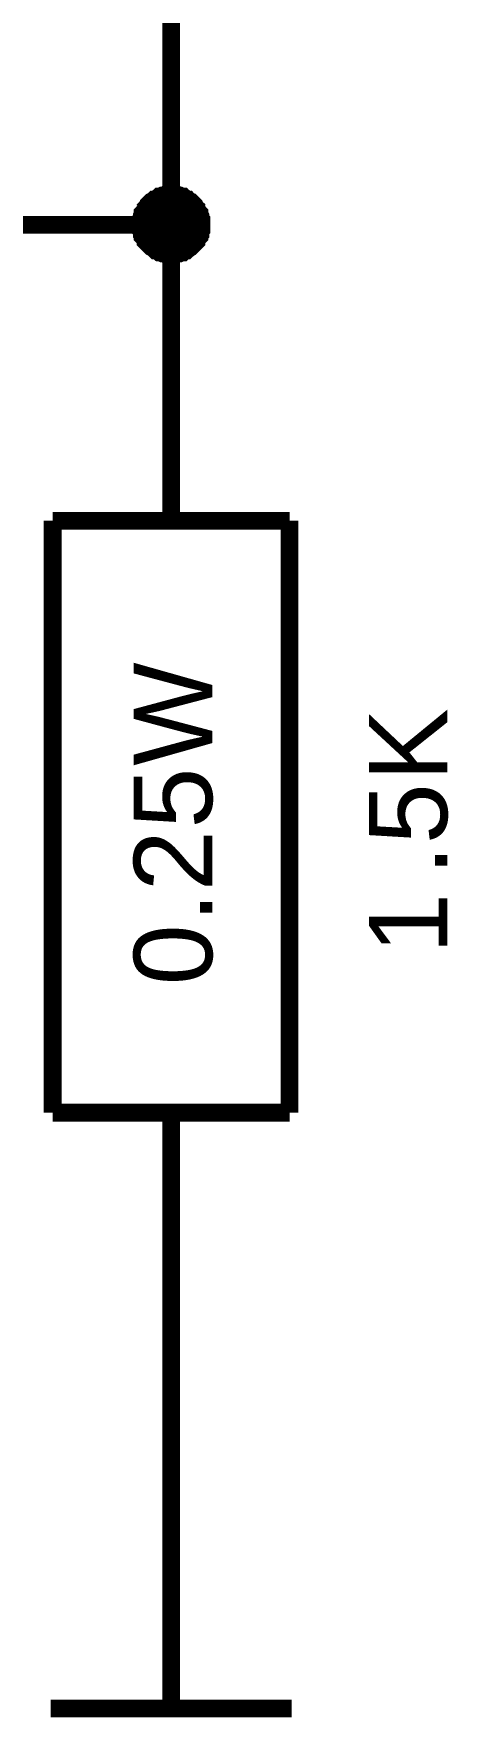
# Model space of a CAD drawing. Header units: millimetres. Extents: x -2024 to 917, y -725 to 13.
# Drawn here: x -1918.74 to -1911.73, y -636.89 to -608.44 of the extents above; entities that cross this region are included whole.
import ezdxf

# ---------------------------------------------------------------- set-up
doc = ezdxf.new("R2010")
doc.units = ezdxf.units.MM
doc.styles.get("Standard").update_dxf_attribs({"font": 'arial.ttf'})

msp = doc.modelspace()

# ---------------------------------------------------------------- linework, layer by layer
at = {"color": 7}
for points, const_width in [([(-1916.416, -611.675), (-1923.913, -611.675), (-1923.913, -569.168)], 0.3), ([(-1916.416, -606.674), (-1916.416, -609.174)], 0.3), ([(-1916.416, -614.175), (-1916.416, -611.675), (-1916.416, -609.174)], 0.3), ([(-1916.929, -611.675), (-1916.929, -611.641), (-1916.929, -611.625), (-1916.929, -611.592), (-1916.912, -611.575), (-1916.912, -611.542), (-1916.912, -611.526), (-1916.896, -611.492), (-1916.896, -611.476), (-1916.879, -611.459), (-1916.863, -611.426), (-1916.846, -611.41), (-1916.846, -611.393), (-1916.829, -611.377), (-1916.813, -611.343), (-1916.796, -611.327), (-1916.78, -611.31), (-1916.763, -611.294), (-1916.747, -611.277), (-1916.714, -611.261), (-1916.697, -611.244), (-1916.681, -611.244), (-1916.664, -611.227), (-1916.631, -611.211), (-1916.614, -611.194), (-1916.598, -611.194), (-1916.565, -611.178), (-1916.548, -611.178), (-1916.515, -611.178), (-1916.498, -611.161), (-1916.465, -611.161), (-1916.449, -611.161), (-1916.416, -611.161)], 0.3), ([(-1916.929, -611.675), (-1916.929, -611.641), (-1916.929, -611.625), (-1916.929, -611.592), (-1916.912, -611.575), (-1916.912, -611.542), (-1916.912, -611.526), (-1916.896, -611.492), (-1916.896, -611.476), (-1916.879, -611.459), (-1916.863, -611.426), (-1916.846, -611.41), (-1916.846, -611.393), (-1916.829, -611.377), (-1916.813, -611.343), (-1916.796, -611.327), (-1916.78, -611.31), (-1916.763, -611.294), (-1916.747, -611.277), (-1916.714, -611.261), (-1916.697, -611.244), (-1916.681, -611.244), (-1916.664, -611.227), (-1916.631, -611.211), (-1916.614, -611.194), (-1916.598, -611.194), (-1916.565, -611.178), (-1916.548, -611.178), (-1916.515, -611.178), (-1916.498, -611.161), (-1916.465, -611.161), (-1916.449, -611.161), (-1916.416, -611.161)], 0.3), ([(-1916.929, -611.675), (-1916.929, -611.641), (-1916.929, -611.625), (-1916.929, -611.592), (-1916.912, -611.575), (-1916.912, -611.542), (-1916.912, -611.526), (-1916.896, -611.492), (-1916.896, -611.476), (-1916.879, -611.459), (-1916.863, -611.426), (-1916.846, -611.41), (-1916.846, -611.393), (-1916.829, -611.377), (-1916.813, -611.343), (-1916.796, -611.327), (-1916.78, -611.31), (-1916.763, -611.294), (-1916.747, -611.277), (-1916.714, -611.261), (-1916.697, -611.244), (-1916.681, -611.244), (-1916.664, -611.227), (-1916.631, -611.211), (-1916.614, -611.194), (-1916.598, -611.194), (-1916.565, -611.178), (-1916.548, -611.178), (-1916.515, -611.178), (-1916.498, -611.161), (-1916.465, -611.161), (-1916.449, -611.161), (-1916.416, -611.161)], 0.3), ([(-1916.929, -611.675), (-1916.929, -611.641), (-1916.929, -611.625), (-1916.929, -611.592), (-1916.912, -611.575), (-1916.912, -611.542), (-1916.912, -611.526), (-1916.896, -611.492), (-1916.896, -611.476), (-1916.879, -611.459), (-1916.863, -611.426), (-1916.846, -611.41), (-1916.846, -611.393), (-1916.829, -611.377), (-1916.813, -611.343), (-1916.796, -611.327), (-1916.78, -611.31), (-1916.763, -611.294), (-1916.747, -611.277), (-1916.714, -611.261), (-1916.697, -611.244), (-1916.681, -611.244), (-1916.664, -611.227), (-1916.631, -611.211), (-1916.614, -611.194), (-1916.598, -611.194), (-1916.565, -611.178), (-1916.548, -611.178), (-1916.515, -611.178), (-1916.498, -611.161), (-1916.465, -611.161), (-1916.449, -611.161), (-1916.416, -611.161)], 0.3), ([(-1916.929, -611.675), (-1916.929, -611.641), (-1916.929, -611.625), (-1916.929, -611.592), (-1916.912, -611.575), (-1916.912, -611.542), (-1916.912, -611.526), (-1916.896, -611.492), (-1916.896, -611.476), (-1916.879, -611.459), (-1916.863, -611.426), (-1916.846, -611.41), (-1916.846, -611.393), (-1916.829, -611.377), (-1916.813, -611.343), (-1916.796, -611.327), (-1916.78, -611.31), (-1916.763, -611.294), (-1916.747, -611.277), (-1916.714, -611.261), (-1916.697, -611.244), (-1916.681, -611.244), (-1916.664, -611.227), (-1916.631, -611.211), (-1916.614, -611.194), (-1916.598, -611.194), (-1916.565, -611.178), (-1916.548, -611.178), (-1916.515, -611.178), (-1916.498, -611.161), (-1916.465, -611.161), (-1916.449, -611.161), (-1916.416, -611.161)], 0.0991), ([(-1916.929, -611.675), (-1916.929, -611.641), (-1916.929, -611.625), (-1916.929, -611.592), (-1916.912, -611.575), (-1916.912, -611.542), (-1916.912, -611.526), (-1916.896, -611.492), (-1916.896, -611.476), (-1916.879, -611.459), (-1916.863, -611.426), (-1916.846, -611.41), (-1916.846, -611.393), (-1916.829, -611.377), (-1916.813, -611.343), (-1916.796, -611.327), (-1916.78, -611.31), (-1916.763, -611.294), (-1916.747, -611.277), (-1916.714, -611.261), (-1916.697, -611.244), (-1916.681, -611.244), (-1916.664, -611.227), (-1916.631, -611.211), (-1916.614, -611.194), (-1916.598, -611.194), (-1916.565, -611.178), (-1916.548, -611.178), (-1916.515, -611.178), (-1916.498, -611.161), (-1916.465, -611.161), (-1916.449, -611.161), (-1916.416, -611.161)], 0.0991), ([(-1916.929, -611.675), (-1916.929, -611.641), (-1916.929, -611.625), (-1916.929, -611.592), (-1916.912, -611.575), (-1916.912, -611.542), (-1916.912, -611.526), (-1916.896, -611.492), (-1916.896, -611.476), (-1916.879, -611.459), (-1916.863, -611.426), (-1916.846, -611.41), (-1916.846, -611.393), (-1916.829, -611.377), (-1916.813, -611.343), (-1916.796, -611.327), (-1916.78, -611.31), (-1916.763, -611.294), (-1916.747, -611.277), (-1916.714, -611.261), (-1916.697, -611.244), (-1916.681, -611.244), (-1916.664, -611.227), (-1916.631, -611.211), (-1916.614, -611.194), (-1916.598, -611.194), (-1916.565, -611.178), (-1916.548, -611.178), (-1916.515, -611.178), (-1916.498, -611.161), (-1916.465, -611.161), (-1916.449, -611.161), (-1916.416, -611.161)], 0.0991), ([(-1916.929, -611.675), (-1916.929, -611.641), (-1916.929, -611.625), (-1916.929, -611.592), (-1916.912, -611.575), (-1916.912, -611.542), (-1916.912, -611.526), (-1916.896, -611.492), (-1916.896, -611.476), (-1916.879, -611.459), (-1916.863, -611.426), (-1916.846, -611.41), (-1916.846, -611.393), (-1916.829, -611.377), (-1916.813, -611.343), (-1916.796, -611.327), (-1916.78, -611.31), (-1916.763, -611.294), (-1916.747, -611.277), (-1916.714, -611.261), (-1916.697, -611.244), (-1916.681, -611.244), (-1916.664, -611.227), (-1916.631, -611.211), (-1916.614, -611.194), (-1916.598, -611.194), (-1916.565, -611.178), (-1916.548, -611.178), (-1916.515, -611.178), (-1916.498, -611.161), (-1916.465, -611.161), (-1916.449, -611.161), (-1916.416, -611.161)], 0.0991), ([(-1916.416, -611.161), (-1916.416, -611.161)], 0.3), ([(-1916.416, -611.161), (-1916.383, -611.161), (-1916.366, -611.161), (-1916.333, -611.161), (-1916.316, -611.178), (-1916.283, -611.178), (-1916.267, -611.178), (-1916.234, -611.194), (-1916.217, -611.194), (-1916.201, -611.211), (-1916.167, -611.227), (-1916.151, -611.244), (-1916.134, -611.244), (-1916.118, -611.261), (-1916.085, -611.277), (-1916.068, -611.294), (-1916.052, -611.31), (-1916.035, -611.327), (-1916.018, -611.343), (-1916.002, -611.377), (-1915.985, -611.393), (-1915.985, -611.41), (-1915.969, -611.426), (-1915.952, -611.459), (-1915.936, -611.476), (-1915.936, -611.492), (-1915.919, -611.526), (-1915.919, -611.542), (-1915.919, -611.575), (-1915.903, -611.592), (-1915.903, -611.625), (-1915.903, -611.641), (-1915.903, -611.675)], 0.3), ([(-1916.416, -611.161), (-1916.416, -611.161)], 0.3), ([(-1916.416, -611.161), (-1916.383, -611.161), (-1916.366, -611.161), (-1916.333, -611.161), (-1916.316, -611.178), (-1916.283, -611.178), (-1916.267, -611.178), (-1916.234, -611.194), (-1916.217, -611.194), (-1916.201, -611.211), (-1916.167, -611.227), (-1916.151, -611.244), (-1916.134, -611.244), (-1916.118, -611.261), (-1916.085, -611.277), (-1916.068, -611.294), (-1916.052, -611.31), (-1916.035, -611.327), (-1916.018, -611.343), (-1916.002, -611.377), (-1915.985, -611.393), (-1915.985, -611.41), (-1915.969, -611.426), (-1915.952, -611.459), (-1915.936, -611.476), (-1915.936, -611.492), (-1915.919, -611.526), (-1915.919, -611.542), (-1915.919, -611.575), (-1915.903, -611.592), (-1915.903, -611.625), (-1915.903, -611.641), (-1915.903, -611.675)], 0.3), ([(-1916.416, -611.161), (-1916.416, -611.161)], 0.3), ([(-1916.416, -611.161), (-1916.383, -611.161), (-1916.366, -611.161), (-1916.333, -611.161), (-1916.316, -611.178), (-1916.283, -611.178), (-1916.267, -611.178), (-1916.234, -611.194), (-1916.217, -611.194), (-1916.201, -611.211), (-1916.167, -611.227), (-1916.151, -611.244), (-1916.134, -611.244), (-1916.118, -611.261), (-1916.085, -611.277), (-1916.068, -611.294), (-1916.052, -611.31), (-1916.035, -611.327), (-1916.018, -611.343), (-1916.002, -611.377), (-1915.985, -611.393), (-1915.985, -611.41), (-1915.969, -611.426), (-1915.952, -611.459), (-1915.936, -611.476), (-1915.936, -611.492), (-1915.919, -611.526), (-1915.919, -611.542), (-1915.919, -611.575), (-1915.903, -611.592), (-1915.903, -611.625), (-1915.903, -611.641), (-1915.903, -611.675)], 0.3), ([(-1916.416, -611.161), (-1916.416, -611.161)], 0.3), ([(-1916.416, -611.161), (-1916.383, -611.161), (-1916.366, -611.161), (-1916.333, -611.161), (-1916.316, -611.178), (-1916.283, -611.178), (-1916.267, -611.178), (-1916.234, -611.194), (-1916.217, -611.194), (-1916.201, -611.211), (-1916.167, -611.227), (-1916.151, -611.244), (-1916.134, -611.244), (-1916.118, -611.261), (-1916.085, -611.277), (-1916.068, -611.294), (-1916.052, -611.31), (-1916.035, -611.327), (-1916.018, -611.343), (-1916.002, -611.377), (-1915.985, -611.393), (-1915.985, -611.41), (-1915.969, -611.426), (-1915.952, -611.459), (-1915.936, -611.476), (-1915.936, -611.492), (-1915.919, -611.526), (-1915.919, -611.542), (-1915.919, -611.575), (-1915.903, -611.592), (-1915.903, -611.625), (-1915.903, -611.641), (-1915.903, -611.675)], 0.3), ([(-1916.416, -611.161), (-1916.416, -611.161)], 0.0991), ([(-1916.416, -611.161), (-1916.383, -611.161), (-1916.366, -611.161), (-1916.333, -611.161), (-1916.316, -611.178), (-1916.283, -611.178), (-1916.267, -611.178), (-1916.234, -611.194), (-1916.217, -611.194), (-1916.201, -611.211), (-1916.167, -611.227), (-1916.151, -611.244), (-1916.134, -611.244), (-1916.118, -611.261), (-1916.085, -611.277), (-1916.068, -611.294), (-1916.052, -611.31), (-1916.035, -611.327), (-1916.018, -611.343), (-1916.002, -611.377), (-1915.985, -611.393), (-1915.985, -611.41), (-1915.969, -611.426), (-1915.952, -611.459), (-1915.936, -611.476), (-1915.936, -611.492), (-1915.919, -611.526), (-1915.919, -611.542), (-1915.919, -611.575), (-1915.903, -611.592), (-1915.903, -611.625), (-1915.903, -611.641), (-1915.903, -611.675)], 0.0991), ([(-1916.416, -611.161), (-1916.416, -611.161)], 0.0991), ([(-1916.416, -611.161), (-1916.383, -611.161), (-1916.366, -611.161), (-1916.333, -611.161), (-1916.316, -611.178), (-1916.283, -611.178), (-1916.267, -611.178), (-1916.234, -611.194), (-1916.217, -611.194), (-1916.201, -611.211), (-1916.167, -611.227), (-1916.151, -611.244), (-1916.134, -611.244), (-1916.118, -611.261), (-1916.085, -611.277), (-1916.068, -611.294), (-1916.052, -611.31), (-1916.035, -611.327), (-1916.018, -611.343), (-1916.002, -611.377), (-1915.985, -611.393), (-1915.985, -611.41), (-1915.969, -611.426), (-1915.952, -611.459), (-1915.936, -611.476), (-1915.936, -611.492), (-1915.919, -611.526), (-1915.919, -611.542), (-1915.919, -611.575), (-1915.903, -611.592), (-1915.903, -611.625), (-1915.903, -611.641), (-1915.903, -611.675)], 0.0991), ([(-1916.416, -611.161), (-1916.416, -611.161)], 0.0991), ([(-1916.416, -611.161), (-1916.383, -611.161), (-1916.366, -611.161), (-1916.333, -611.161), (-1916.316, -611.178), (-1916.283, -611.178), (-1916.267, -611.178), (-1916.234, -611.194), (-1916.217, -611.194), (-1916.201, -611.211), (-1916.167, -611.227), (-1916.151, -611.244), (-1916.134, -611.244), (-1916.118, -611.261), (-1916.085, -611.277), (-1916.068, -611.294), (-1916.052, -611.31), (-1916.035, -611.327), (-1916.018, -611.343), (-1916.002, -611.377), (-1915.985, -611.393), (-1915.985, -611.41), (-1915.969, -611.426), (-1915.952, -611.459), (-1915.936, -611.476), (-1915.936, -611.492), (-1915.919, -611.526), (-1915.919, -611.542), (-1915.919, -611.575), (-1915.903, -611.592), (-1915.903, -611.625), (-1915.903, -611.641), (-1915.903, -611.675)], 0.0991), ([(-1916.416, -611.161), (-1916.416, -611.161)], 0.0991), ([(-1916.416, -611.161), (-1916.383, -611.161), (-1916.366, -611.161), (-1916.333, -611.161), (-1916.316, -611.178), (-1916.283, -611.178), (-1916.267, -611.178), (-1916.234, -611.194), (-1916.217, -611.194), (-1916.201, -611.211), (-1916.167, -611.227), (-1916.151, -611.244), (-1916.134, -611.244), (-1916.118, -611.261), (-1916.085, -611.277), (-1916.068, -611.294), (-1916.052, -611.31), (-1916.035, -611.327), (-1916.018, -611.343), (-1916.002, -611.377), (-1915.985, -611.393), (-1915.985, -611.41), (-1915.969, -611.426), (-1915.952, -611.459), (-1915.936, -611.476), (-1915.936, -611.492), (-1915.919, -611.526), (-1915.919, -611.542), (-1915.919, -611.575), (-1915.903, -611.592), (-1915.903, -611.625), (-1915.903, -611.641), (-1915.903, -611.675)], 0.0991), ([(-1916.416, -612.171), (-1916.449, -612.171), (-1916.465, -612.171), (-1916.498, -612.171), (-1916.515, -612.155), (-1916.548, -612.155), (-1916.565, -612.155), (-1916.598, -612.138), (-1916.614, -612.138), (-1916.631, -612.122), (-1916.664, -612.105), (-1916.681, -612.105), (-1916.697, -612.089), (-1916.714, -612.072), (-1916.747, -612.055), (-1916.763, -612.039), (-1916.78, -612.022), (-1916.796, -612.006), (-1916.813, -611.989), (-1916.829, -611.973), (-1916.846, -611.956), (-1916.846, -611.94), (-1916.863, -611.906), (-1916.879, -611.89), (-1916.896, -611.873), (-1916.896, -611.84), (-1916.912, -611.824), (-1916.912, -611.807), (-1916.912, -611.774), (-1916.929, -611.757), (-1916.929, -611.724), (-1916.929, -611.708), (-1916.929, -611.675)], 0.3), ([(-1916.929, -611.675), (-1916.929, -611.675)], 0.3), ([(-1916.416, -612.171), (-1916.449, -612.171), (-1916.465, -612.171), (-1916.498, -612.171), (-1916.515, -612.155), (-1916.548, -612.155), (-1916.565, -612.155), (-1916.598, -612.138), (-1916.614, -612.138), (-1916.631, -612.122), (-1916.664, -612.105), (-1916.681, -612.105), (-1916.697, -612.089), (-1916.714, -612.072), (-1916.747, -612.055), (-1916.763, -612.039), (-1916.78, -612.022), (-1916.796, -612.006), (-1916.813, -611.989), (-1916.829, -611.973), (-1916.846, -611.956), (-1916.846, -611.94), (-1916.863, -611.906), (-1916.879, -611.89), (-1916.896, -611.873), (-1916.896, -611.84), (-1916.912, -611.824), (-1916.912, -611.807), (-1916.912, -611.774), (-1916.929, -611.757), (-1916.929, -611.724), (-1916.929, -611.708), (-1916.929, -611.675)], 0.3), ([(-1916.929, -611.675), (-1916.929, -611.675)], 0.3), ([(-1916.416, -612.171), (-1916.449, -612.171), (-1916.465, -612.171), (-1916.498, -612.171), (-1916.515, -612.155), (-1916.548, -612.155), (-1916.565, -612.155), (-1916.598, -612.138), (-1916.614, -612.138), (-1916.631, -612.122), (-1916.664, -612.105), (-1916.681, -612.105), (-1916.697, -612.089), (-1916.714, -612.072), (-1916.747, -612.055), (-1916.763, -612.039), (-1916.78, -612.022), (-1916.796, -612.006), (-1916.813, -611.989), (-1916.829, -611.973), (-1916.846, -611.956), (-1916.846, -611.94), (-1916.863, -611.906), (-1916.879, -611.89), (-1916.896, -611.873), (-1916.896, -611.84), (-1916.912, -611.824), (-1916.912, -611.807), (-1916.912, -611.774), (-1916.929, -611.757), (-1916.929, -611.724), (-1916.929, -611.708), (-1916.929, -611.675)], 0.3), ([(-1916.929, -611.675), (-1916.929, -611.675)], 0.3), ([(-1916.416, -612.171), (-1916.449, -612.171), (-1916.465, -612.171), (-1916.498, -612.171), (-1916.515, -612.155), (-1916.548, -612.155), (-1916.565, -612.155), (-1916.598, -612.138), (-1916.614, -612.138), (-1916.631, -612.122), (-1916.664, -612.105), (-1916.681, -612.105), (-1916.697, -612.089), (-1916.714, -612.072), (-1916.747, -612.055), (-1916.763, -612.039), (-1916.78, -612.022), (-1916.796, -612.006), (-1916.813, -611.989), (-1916.829, -611.973), (-1916.846, -611.956), (-1916.846, -611.94), (-1916.863, -611.906), (-1916.879, -611.89), (-1916.896, -611.873), (-1916.896, -611.84), (-1916.912, -611.824), (-1916.912, -611.807), (-1916.912, -611.774), (-1916.929, -611.757), (-1916.929, -611.724), (-1916.929, -611.708), (-1916.929, -611.675)], 0.3), ([(-1916.929, -611.675), (-1916.929, -611.675)], 0.3), ([(-1916.416, -612.171), (-1916.449, -612.171), (-1916.465, -612.171), (-1916.498, -612.171), (-1916.515, -612.155), (-1916.548, -612.155), (-1916.565, -612.155), (-1916.598, -612.138), (-1916.614, -612.138), (-1916.631, -612.122), (-1916.664, -612.105), (-1916.681, -612.105), (-1916.697, -612.089), (-1916.714, -612.072), (-1916.747, -612.055), (-1916.763, -612.039), (-1916.78, -612.022), (-1916.796, -612.006), (-1916.813, -611.989), (-1916.829, -611.973), (-1916.846, -611.956), (-1916.846, -611.94), (-1916.863, -611.906), (-1916.879, -611.89), (-1916.896, -611.873), (-1916.896, -611.84), (-1916.912, -611.824), (-1916.912, -611.807), (-1916.912, -611.774), (-1916.929, -611.757), (-1916.929, -611.724), (-1916.929, -611.708), (-1916.929, -611.675)], 0.0991), ([(-1916.929, -611.675), (-1916.929, -611.675)], 0.0991), ([(-1916.416, -612.171), (-1916.449, -612.171), (-1916.465, -612.171), (-1916.498, -612.171), (-1916.515, -612.155), (-1916.548, -612.155), (-1916.565, -612.155), (-1916.598, -612.138), (-1916.614, -612.138), (-1916.631, -612.122), (-1916.664, -612.105), (-1916.681, -612.105), (-1916.697, -612.089), (-1916.714, -612.072), (-1916.747, -612.055), (-1916.763, -612.039), (-1916.78, -612.022), (-1916.796, -612.006), (-1916.813, -611.989), (-1916.829, -611.973), (-1916.846, -611.956), (-1916.846, -611.94), (-1916.863, -611.906), (-1916.879, -611.89), (-1916.896, -611.873), (-1916.896, -611.84), (-1916.912, -611.824), (-1916.912, -611.807), (-1916.912, -611.774), (-1916.929, -611.757), (-1916.929, -611.724), (-1916.929, -611.708), (-1916.929, -611.675)], 0.0991), ([(-1916.929, -611.675), (-1916.929, -611.675)], 0.0991), ([(-1916.416, -612.171), (-1916.449, -612.171), (-1916.465, -612.171), (-1916.498, -612.171), (-1916.515, -612.155), (-1916.548, -612.155), (-1916.565, -612.155), (-1916.598, -612.138), (-1916.614, -612.138), (-1916.631, -612.122), (-1916.664, -612.105), (-1916.681, -612.105), (-1916.697, -612.089), (-1916.714, -612.072), (-1916.747, -612.055), (-1916.763, -612.039), (-1916.78, -612.022), (-1916.796, -612.006), (-1916.813, -611.989), (-1916.829, -611.973), (-1916.846, -611.956), (-1916.846, -611.94), (-1916.863, -611.906), (-1916.879, -611.89), (-1916.896, -611.873), (-1916.896, -611.84), (-1916.912, -611.824), (-1916.912, -611.807), (-1916.912, -611.774), (-1916.929, -611.757), (-1916.929, -611.724), (-1916.929, -611.708), (-1916.929, -611.675)], 0.0991), ([(-1916.929, -611.675), (-1916.929, -611.675)], 0.0991), ([(-1916.416, -612.171), (-1916.449, -612.171), (-1916.465, -612.171), (-1916.498, -612.171), (-1916.515, -612.155), (-1916.548, -612.155), (-1916.565, -612.155), (-1916.598, -612.138), (-1916.614, -612.138), (-1916.631, -612.122), (-1916.664, -612.105), (-1916.681, -612.105), (-1916.697, -612.089), (-1916.714, -612.072), (-1916.747, -612.055), (-1916.763, -612.039), (-1916.78, -612.022), (-1916.796, -612.006), (-1916.813, -611.989), (-1916.829, -611.973), (-1916.846, -611.956), (-1916.846, -611.94), (-1916.863, -611.906), (-1916.879, -611.89), (-1916.896, -611.873), (-1916.896, -611.84), (-1916.912, -611.824), (-1916.912, -611.807), (-1916.912, -611.774), (-1916.929, -611.757), (-1916.929, -611.724), (-1916.929, -611.708), (-1916.929, -611.675)], 0.0991), ([(-1916.929, -611.675), (-1916.929, -611.675)], 0.0991), ([(-1915.903, -611.675), (-1915.903, -611.708), (-1915.903, -611.724), (-1915.903, -611.757), (-1915.919, -611.774), (-1915.919, -611.807), (-1915.919, -611.824), (-1915.936, -611.84), (-1915.936, -611.873), (-1915.952, -611.89), (-1915.969, -611.906), (-1915.985, -611.94), (-1915.985, -611.956), (-1916.002, -611.973), (-1916.018, -611.989), (-1916.035, -612.006), (-1916.052, -612.022), (-1916.068, -612.039), (-1916.085, -612.055), (-1916.118, -612.072), (-1916.134, -612.089), (-1916.151, -612.105), (-1916.167, -612.105), (-1916.201, -612.122), (-1916.217, -612.138), (-1916.234, -612.138), (-1916.267, -612.155), (-1916.283, -612.155), (-1916.316, -612.155), (-1916.333, -612.171), (-1916.366, -612.171), (-1916.383, -612.171), (-1916.416, -612.171)], 0.3), ([(-1915.903, -611.675), (-1915.903, -611.708), (-1915.903, -611.724), (-1915.903, -611.757), (-1915.919, -611.774), (-1915.919, -611.807), (-1915.919, -611.824), (-1915.936, -611.84), (-1915.936, -611.873), (-1915.952, -611.89), (-1915.969, -611.906), (-1915.985, -611.94), (-1915.985, -611.956), (-1916.002, -611.973), (-1916.018, -611.989), (-1916.035, -612.006), (-1916.052, -612.022), (-1916.068, -612.039), (-1916.085, -612.055), (-1916.118, -612.072), (-1916.134, -612.089), (-1916.151, -612.105), (-1916.167, -612.105), (-1916.201, -612.122), (-1916.217, -612.138), (-1916.234, -612.138), (-1916.267, -612.155), (-1916.283, -612.155), (-1916.316, -612.155), (-1916.333, -612.171), (-1916.366, -612.171), (-1916.383, -612.171), (-1916.416, -612.171)], 0.3), ([(-1915.903, -611.675), (-1915.903, -611.708), (-1915.903, -611.724), (-1915.903, -611.757), (-1915.919, -611.774), (-1915.919, -611.807), (-1915.919, -611.824), (-1915.936, -611.84), (-1915.936, -611.873), (-1915.952, -611.89), (-1915.969, -611.906), (-1915.985, -611.94), (-1915.985, -611.956), (-1916.002, -611.973), (-1916.018, -611.989), (-1916.035, -612.006), (-1916.052, -612.022), (-1916.068, -612.039), (-1916.085, -612.055), (-1916.118, -612.072), (-1916.134, -612.089), (-1916.151, -612.105), (-1916.167, -612.105), (-1916.201, -612.122), (-1916.217, -612.138), (-1916.234, -612.138), (-1916.267, -612.155), (-1916.283, -612.155), (-1916.316, -612.155), (-1916.333, -612.171), (-1916.366, -612.171), (-1916.383, -612.171), (-1916.416, -612.171)], 0.3), ([(-1915.903, -611.675), (-1915.903, -611.708), (-1915.903, -611.724), (-1915.903, -611.757), (-1915.919, -611.774), (-1915.919, -611.807), (-1915.919, -611.824), (-1915.936, -611.84), (-1915.936, -611.873), (-1915.952, -611.89), (-1915.969, -611.906), (-1915.985, -611.94), (-1915.985, -611.956), (-1916.002, -611.973), (-1916.018, -611.989), (-1916.035, -612.006), (-1916.052, -612.022), (-1916.068, -612.039), (-1916.085, -612.055), (-1916.118, -612.072), (-1916.134, -612.089), (-1916.151, -612.105), (-1916.167, -612.105), (-1916.201, -612.122), (-1916.217, -612.138), (-1916.234, -612.138), (-1916.267, -612.155), (-1916.283, -612.155), (-1916.316, -612.155), (-1916.333, -612.171), (-1916.366, -612.171), (-1916.383, -612.171), (-1916.416, -612.171)], 0.3), ([(-1915.903, -611.675), (-1915.903, -611.708), (-1915.903, -611.724), (-1915.903, -611.757), (-1915.919, -611.774), (-1915.919, -611.807), (-1915.919, -611.824), (-1915.936, -611.84), (-1915.936, -611.873), (-1915.952, -611.89), (-1915.969, -611.906), (-1915.985, -611.94), (-1915.985, -611.956), (-1916.002, -611.973), (-1916.018, -611.989), (-1916.035, -612.006), (-1916.052, -612.022), (-1916.068, -612.039), (-1916.085, -612.055), (-1916.118, -612.072), (-1916.134, -612.089), (-1916.151, -612.105), (-1916.167, -612.105), (-1916.201, -612.122), (-1916.217, -612.138), (-1916.234, -612.138), (-1916.267, -612.155), (-1916.283, -612.155), (-1916.316, -612.155), (-1916.333, -612.171), (-1916.366, -612.171), (-1916.383, -612.171), (-1916.416, -612.171)], 0.0991), ([(-1915.903, -611.675), (-1915.903, -611.708), (-1915.903, -611.724), (-1915.903, -611.757), (-1915.919, -611.774), (-1915.919, -611.807), (-1915.919, -611.824), (-1915.936, -611.84), (-1915.936, -611.873), (-1915.952, -611.89), (-1915.969, -611.906), (-1915.985, -611.94), (-1915.985, -611.956), (-1916.002, -611.973), (-1916.018, -611.989), (-1916.035, -612.006), (-1916.052, -612.022), (-1916.068, -612.039), (-1916.085, -612.055), (-1916.118, -612.072), (-1916.134, -612.089), (-1916.151, -612.105), (-1916.167, -612.105), (-1916.201, -612.122), (-1916.217, -612.138), (-1916.234, -612.138), (-1916.267, -612.155), (-1916.283, -612.155), (-1916.316, -612.155), (-1916.333, -612.171), (-1916.366, -612.171), (-1916.383, -612.171), (-1916.416, -612.171)], 0.0991), ([(-1915.903, -611.675), (-1915.903, -611.708), (-1915.903, -611.724), (-1915.903, -611.757), (-1915.919, -611.774), (-1915.919, -611.807), (-1915.919, -611.824), (-1915.936, -611.84), (-1915.936, -611.873), (-1915.952, -611.89), (-1915.969, -611.906), (-1915.985, -611.94), (-1915.985, -611.956), (-1916.002, -611.973), (-1916.018, -611.989), (-1916.035, -612.006), (-1916.052, -612.022), (-1916.068, -612.039), (-1916.085, -612.055), (-1916.118, -612.072), (-1916.134, -612.089), (-1916.151, -612.105), (-1916.167, -612.105), (-1916.201, -612.122), (-1916.217, -612.138), (-1916.234, -612.138), (-1916.267, -612.155), (-1916.283, -612.155), (-1916.316, -612.155), (-1916.333, -612.171), (-1916.366, -612.171), (-1916.383, -612.171), (-1916.416, -612.171)], 0.0991), ([(-1915.903, -611.675), (-1915.903, -611.708), (-1915.903, -611.724), (-1915.903, -611.757), (-1915.919, -611.774), (-1915.919, -611.807), (-1915.919, -611.824), (-1915.936, -611.84), (-1915.936, -611.873), (-1915.952, -611.89), (-1915.969, -611.906), (-1915.985, -611.94), (-1915.985, -611.956), (-1916.002, -611.973), (-1916.018, -611.989), (-1916.035, -612.006), (-1916.052, -612.022), (-1916.068, -612.039), (-1916.085, -612.055), (-1916.118, -612.072), (-1916.134, -612.089), (-1916.151, -612.105), (-1916.167, -612.105), (-1916.201, -612.122), (-1916.217, -612.138), (-1916.234, -612.138), (-1916.267, -612.155), (-1916.283, -612.155), (-1916.316, -612.155), (-1916.333, -612.171), (-1916.366, -612.171), (-1916.383, -612.171), (-1916.416, -612.171)], 0.0991), ([(-1915.903, -611.675), (-1915.903, -611.675), (-1915.903, -611.675), (-1915.903, -611.675), (-1915.903, -611.675), (-1915.903, -611.675), (-1915.903, -611.675), (-1915.903, -611.675), (-1915.903, -611.675), (-1915.903, -611.675), (-1915.903, -611.675), (-1915.903, -611.675), (-1915.903, -611.675), (-1915.903, -611.675), (-1915.903, -611.675), (-1915.903, -611.675), (-1915.903, -611.675), (-1915.903, -611.675), (-1915.903, -611.675), (-1915.903, -611.675), (-1915.903, -611.675), (-1915.903, -611.675), (-1915.903, -611.675), (-1915.903, -611.675), (-1915.903, -611.675), (-1915.903, -611.675), (-1915.903, -611.675), (-1915.903, -611.675), (-1915.903, -611.675), (-1915.903, -611.675), (-1915.903, -611.675), (-1915.903, -611.675), (-1915.903, -611.675)], 0.3), ([(-1915.903, -611.675), (-1915.903, -611.675)], 0.3), ([(-1915.903, -611.675), (-1915.903, -611.675), (-1915.903, -611.675), (-1915.903, -611.675), (-1915.903, -611.675), (-1915.903, -611.675), (-1915.903, -611.675), (-1915.903, -611.675), (-1915.903, -611.675), (-1915.903, -611.675), (-1915.903, -611.675), (-1915.903, -611.675), (-1915.903, -611.675), (-1915.903, -611.675), (-1915.903, -611.675), (-1915.903, -611.675), (-1915.903, -611.675), (-1915.903, -611.675), (-1915.903, -611.675), (-1915.903, -611.675), (-1915.903, -611.675), (-1915.903, -611.675), (-1915.903, -611.675), (-1915.903, -611.675), (-1915.903, -611.675), (-1915.903, -611.675), (-1915.903, -611.675), (-1915.903, -611.675), (-1915.903, -611.675), (-1915.903, -611.675), (-1915.903, -611.675), (-1915.903, -611.675), (-1915.903, -611.675)], 0.3), ([(-1915.903, -611.675), (-1915.903, -611.675)], 0.3), ([(-1915.903, -611.675), (-1915.903, -611.675), (-1915.903, -611.675), (-1915.903, -611.675), (-1915.903, -611.675), (-1915.903, -611.675), (-1915.903, -611.675), (-1915.903, -611.675), (-1915.903, -611.675), (-1915.903, -611.675), (-1915.903, -611.675), (-1915.903, -611.675), (-1915.903, -611.675), (-1915.903, -611.675), (-1915.903, -611.675), (-1915.903, -611.675), (-1915.903, -611.675), (-1915.903, -611.675), (-1915.903, -611.675), (-1915.903, -611.675), (-1915.903, -611.675), (-1915.903, -611.675), (-1915.903, -611.675), (-1915.903, -611.675), (-1915.903, -611.675), (-1915.903, -611.675), (-1915.903, -611.675), (-1915.903, -611.675), (-1915.903, -611.675), (-1915.903, -611.675), (-1915.903, -611.675), (-1915.903, -611.675), (-1915.903, -611.675)], 0.3), ([(-1915.903, -611.675), (-1915.903, -611.675)], 0.3), ([(-1915.903, -611.675), (-1915.903, -611.675), (-1915.903, -611.675), (-1915.903, -611.675), (-1915.903, -611.675), (-1915.903, -611.675), (-1915.903, -611.675), (-1915.903, -611.675), (-1915.903, -611.675), (-1915.903, -611.675), (-1915.903, -611.675), (-1915.903, -611.675), (-1915.903, -611.675), (-1915.903, -611.675), (-1915.903, -611.675), (-1915.903, -611.675), (-1915.903, -611.675), (-1915.903, -611.675), (-1915.903, -611.675), (-1915.903, -611.675), (-1915.903, -611.675), (-1915.903, -611.675), (-1915.903, -611.675), (-1915.903, -611.675), (-1915.903, -611.675), (-1915.903, -611.675), (-1915.903, -611.675), (-1915.903, -611.675), (-1915.903, -611.675), (-1915.903, -611.675), (-1915.903, -611.675), (-1915.903, -611.675), (-1915.903, -611.675)], 0.3), ([(-1915.903, -611.675), (-1915.903, -611.675)], 0.3), ([(-1915.903, -611.675), (-1915.903, -611.675), (-1915.903, -611.675), (-1915.903, -611.675), (-1915.903, -611.675), (-1915.903, -611.675), (-1915.903, -611.675), (-1915.903, -611.675), (-1915.903, -611.675), (-1915.903, -611.675), (-1915.903, -611.675), (-1915.903, -611.675), (-1915.903, -611.675), (-1915.903, -611.675), (-1915.903, -611.675), (-1915.903, -611.675), (-1915.903, -611.675), (-1915.903, -611.675), (-1915.903, -611.675), (-1915.903, -611.675), (-1915.903, -611.675), (-1915.903, -611.675), (-1915.903, -611.675), (-1915.903, -611.675), (-1915.903, -611.675), (-1915.903, -611.675), (-1915.903, -611.675), (-1915.903, -611.675), (-1915.903, -611.675), (-1915.903, -611.675), (-1915.903, -611.675), (-1915.903, -611.675), (-1915.903, -611.675)], 0.0991), ([(-1915.903, -611.675), (-1915.903, -611.675)], 0.0991), ([(-1915.903, -611.675), (-1915.903, -611.675), (-1915.903, -611.675), (-1915.903, -611.675), (-1915.903, -611.675), (-1915.903, -611.675), (-1915.903, -611.675), (-1915.903, -611.675), (-1915.903, -611.675), (-1915.903, -611.675), (-1915.903, -611.675), (-1915.903, -611.675), (-1915.903, -611.675), (-1915.903, -611.675), (-1915.903, -611.675), (-1915.903, -611.675), (-1915.903, -611.675), (-1915.903, -611.675), (-1915.903, -611.675), (-1915.903, -611.675), (-1915.903, -611.675), (-1915.903, -611.675), (-1915.903, -611.675), (-1915.903, -611.675), (-1915.903, -611.675), (-1915.903, -611.675), (-1915.903, -611.675), (-1915.903, -611.675), (-1915.903, -611.675), (-1915.903, -611.675), (-1915.903, -611.675), (-1915.903, -611.675), (-1915.903, -611.675)], 0.0991), ([(-1915.903, -611.675), (-1915.903, -611.675)], 0.0991), ([(-1915.903, -611.675), (-1915.903, -611.675), (-1915.903, -611.675), (-1915.903, -611.675), (-1915.903, -611.675), (-1915.903, -611.675), (-1915.903, -611.675), (-1915.903, -611.675), (-1915.903, -611.675), (-1915.903, -611.675), (-1915.903, -611.675), (-1915.903, -611.675), (-1915.903, -611.675), (-1915.903, -611.675), (-1915.903, -611.675), (-1915.903, -611.675), (-1915.903, -611.675), (-1915.903, -611.675), (-1915.903, -611.675), (-1915.903, -611.675), (-1915.903, -611.675), (-1915.903, -611.675), (-1915.903, -611.675), (-1915.903, -611.675), (-1915.903, -611.675), (-1915.903, -611.675), (-1915.903, -611.675), (-1915.903, -611.675), (-1915.903, -611.675), (-1915.903, -611.675), (-1915.903, -611.675), (-1915.903, -611.675), (-1915.903, -611.675)], 0.0991), ([(-1915.903, -611.675), (-1915.903, -611.675)], 0.0991), ([(-1915.903, -611.675), (-1915.903, -611.675), (-1915.903, -611.675), (-1915.903, -611.675), (-1915.903, -611.675), (-1915.903, -611.675), (-1915.903, -611.675), (-1915.903, -611.675), (-1915.903, -611.675), (-1915.903, -611.675), (-1915.903, -611.675), (-1915.903, -611.675), (-1915.903, -611.675), (-1915.903, -611.675), (-1915.903, -611.675), (-1915.903, -611.675), (-1915.903, -611.675), (-1915.903, -611.675), (-1915.903, -611.675), (-1915.903, -611.675), (-1915.903, -611.675), (-1915.903, -611.675), (-1915.903, -611.675), (-1915.903, -611.675), (-1915.903, -611.675), (-1915.903, -611.675), (-1915.903, -611.675), (-1915.903, -611.675), (-1915.903, -611.675), (-1915.903, -611.675), (-1915.903, -611.675), (-1915.903, -611.675), (-1915.903, -611.675)], 0.0991), ([(-1915.903, -611.675), (-1915.903, -611.675)], 0.0991), ([(-1916.416, -616.675), (-1916.416, -614.175)], 0.3), ([(-1918.418, -616.675), (-1914.413, -616.675)], 0.3), ([(-1918.418, -626.677), (-1918.418, -616.675)], 0.3), ([(-1914.413, -626.677), (-1914.413, -616.675)], 0.3), ([(-1918.418, -626.677), (-1914.413, -626.677)], 0.3), ([(-1916.416, -626.677), (-1916.416, -629.177)], 0.3), ([(-1916.416, -631.678), (-1916.416, -629.177)], 0.3), ([(-1916.416, -631.678), (-1916.416, -636.745)], 0.3), ([(-1918.451, -636.745), (-1914.38, -636.745)], 0.3)]:
    msp.add_lwpolyline(points, dxfattribs=dict(at, const_width=const_width))
at = {"color": 7, "const_width": 0.508}
msp.add_lwpolyline([(-1916.709, -611.663, 1), (-1916.201, -611.663, 1)], format="xyb", close=True, dxfattribs=at)

# ---------------------------------------------------------------- texts
at = {"color": 7}
for s, p in [('W', (-1915.721, -620.815)), ('K', (-1911.748, -621.08)), ('5', (-1915.721, -621.875)), ('5', (-1911.748, -622.14)), ('2', (-1915.721, -622.935)), ('.', (-1911.748, -622.67)), ('1', (-1911.748, -623.994)), ('.', (-1915.721, -623.464)), ('0', (-1915.721, -624.524))]:
    msp.add_text(s, height=1.325, rotation=90, dxfattribs=at).set_placement(p)

doc.saveas('drawing.dxf')
